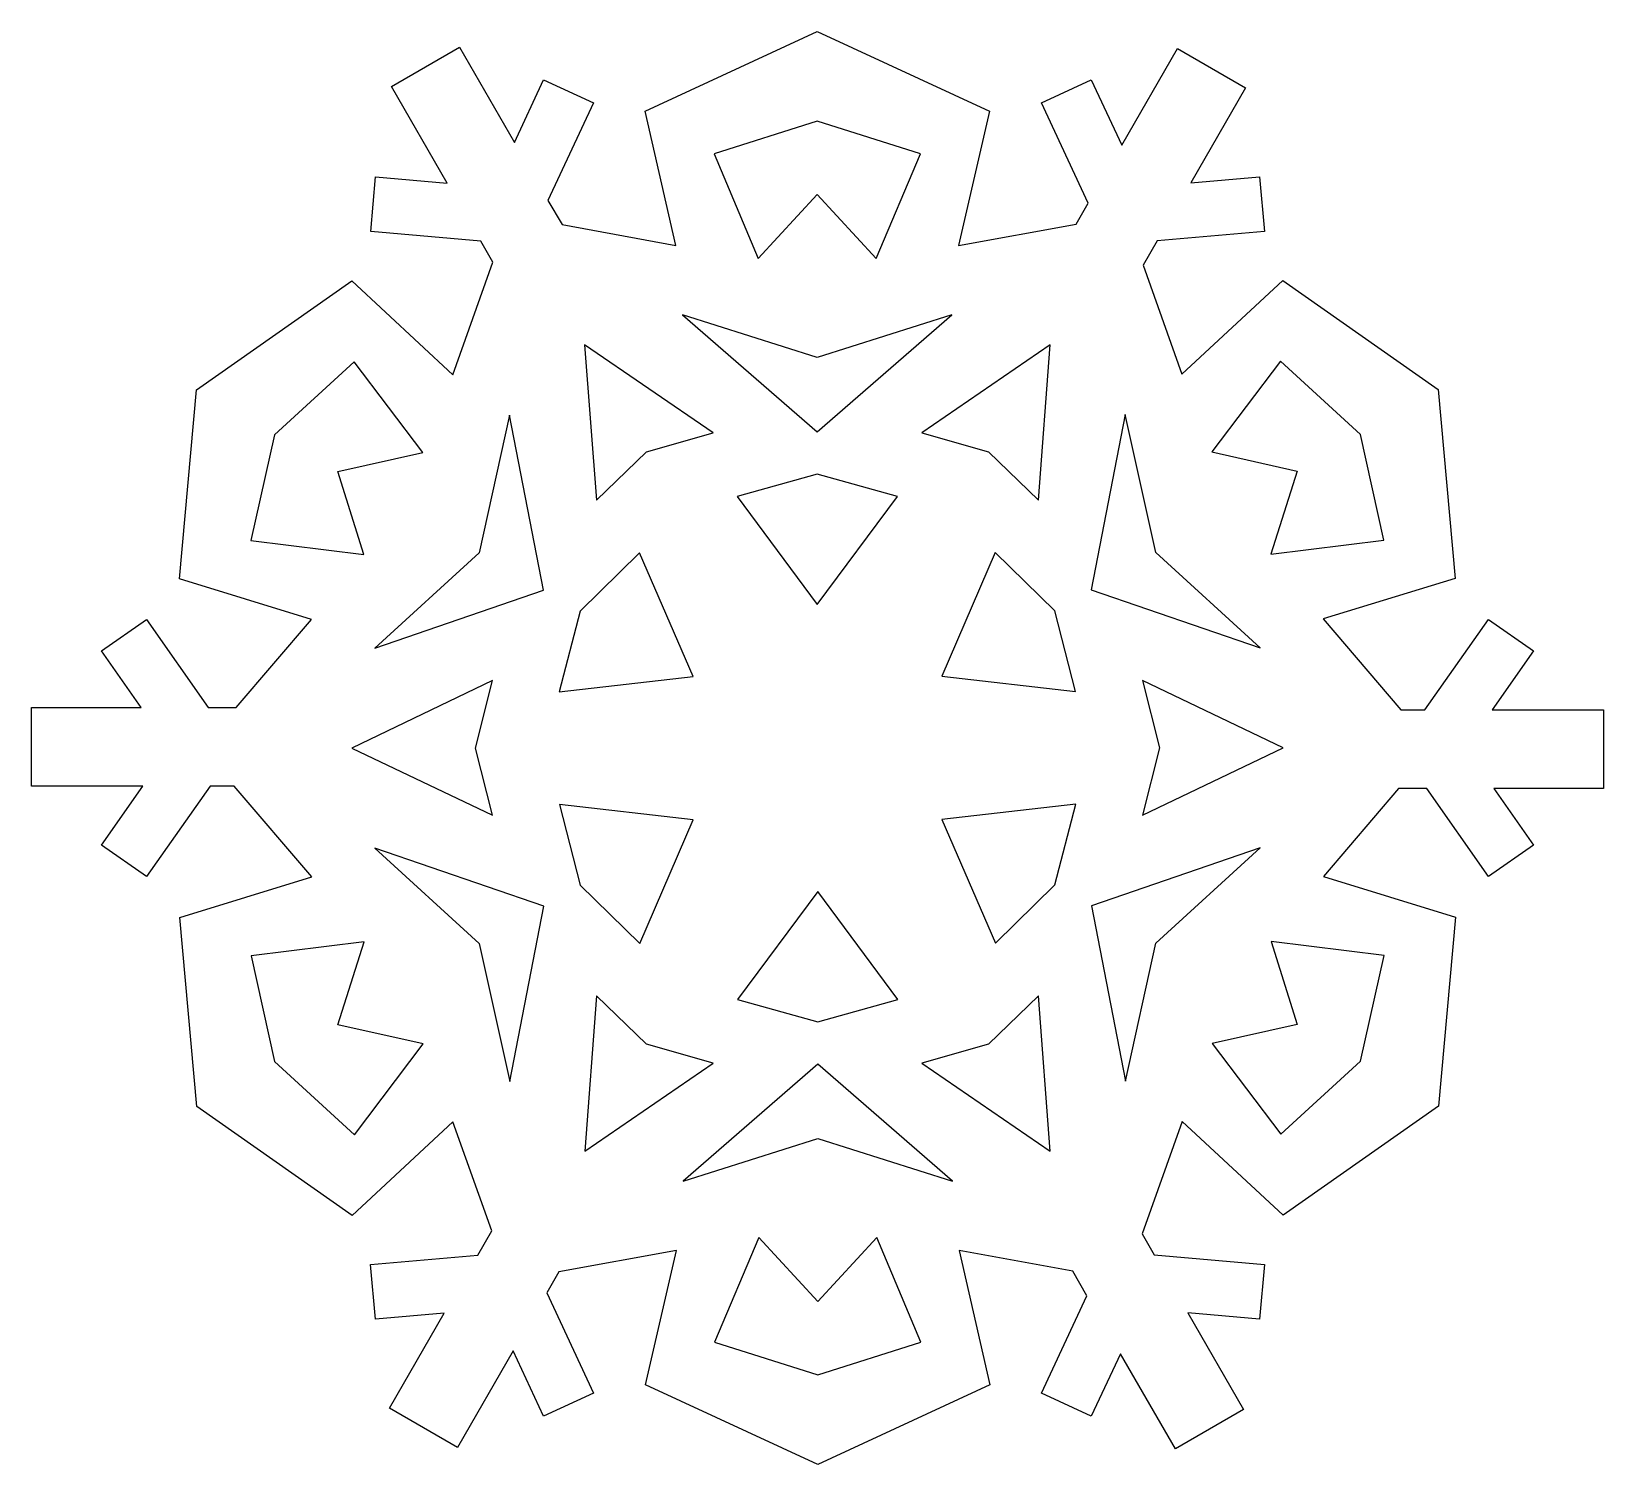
# Model space of a CAD drawing. Header units: centimetres. Extents: x -7.5 to 7.5, y -6.8 to 6.8.
import ezdxf

# ---------------------------------------------------------------- set-up
doc = ezdxf.new("R2010")
doc.units = ezdxf.units.CM
doc.header["$MEASUREMENT"] = 0
doc.layers.add('Camada 1', color=7, linetype='Continuous')

msp = doc.modelspace()

# ---------------------------------------------------------------- linework, layer by layer
at = {"layer": 'Camada 1'}
for points, knots in [([(-2.60752, -6.36578), (-2.60752, -6.36578), (-2.13362, -6.14499), (-2.13362, -6.14499), (-2.13362, -6.14499), (-2.13362, -6.14499), (-2.57876, -5.19072), (-2.57876, -5.19072), (-2.57876, -5.19072), (-2.57876, -5.19072), (-2.46348, -4.99099), (-2.46348, -4.99099), (-2.46348, -4.99099), (-2.46348, -4.99099), (-1.34384, -4.7853), (-1.34384, -4.7853), (-1.34384, -4.7853), (-1.34384, -4.7853), (-1.63724, -6.06527), (-1.63724, -6.06527), (-1.63724, -6.06527), (-1.63724, -6.06527), (0.00191, -6.82574), (0.00191, -6.82574), (0.00191, -6.82574), (0.00191, -6.82574), (1.64167, -6.06527), (1.64167, -6.06527), (1.64167, -6.06527), (1.64167, -6.06527), (1.34827, -4.7859), (1.34827, -4.7859), (1.34827, -4.7859), (1.34827, -4.7859), (2.43237, -4.98505), (2.43237, -4.98505), (2.43237, -4.98505), (2.43237, -4.98505), (2.56604, -5.21712), (2.56604, -5.21712), (2.56604, -5.21712), (2.56604, -5.21712), (2.13363, -6.14501), (2.13363, -6.14501), (2.13363, -6.14501), (2.13363, -6.14501), (2.60694, -6.3658), (2.60694, -6.3658), (2.60694, -6.3658), (2.60694, -6.3658), (2.88549, -5.76953), (2.88549, -5.76953), (2.88549, -5.76953), (2.88549, -5.76953), (3.40796, -6.67491), (3.40796, -6.67491), (3.40796, -6.67491), (3.40796, -6.67491), (4.05579, -6.3006), (4.05579, -6.3006), (4.05579, -6.3006), (4.05579, -6.3006), (3.52501, -5.38101), (3.52501, -5.38101), (3.52501, -5.38101), (3.52501, -5.38101), (4.2093, -5.44057), (4.2093, -5.44057), (4.2093, -5.44057), (4.2093, -5.44057), (4.25465, -4.92048), (4.25465, -4.92048), (4.25465, -4.92048), (4.25465, -4.92048), (3.20582, -4.82859), (3.20582, -4.82859), (3.20582, -4.82859), (3.20582, -4.82859), (3.09054, -4.62883), (3.09054, -4.62883), (3.09054, -4.62883), (3.09054, -4.62883), (3.47225, -3.55631), (3.47225, -3.55631), (3.47225, -3.55631), (3.47225, -3.55631), (4.43422, -4.45044), (4.43422, -4.45044), (4.43422, -4.45044), (4.43422, -4.45044), (5.91245, -3.41081), (5.91245, -3.41081), (5.91245, -3.41081), (5.91245, -3.41081), (6.0734, -1.61103), (6.0734, -1.61103), (6.0734, -1.61103), (6.0734, -1.61103), (4.81859, -1.22545), (4.81859, -1.22545), (4.81859, -1.22545), (4.81859, -1.22545), (5.53371, -0.38617), (5.53371, -0.38617), (5.53371, -0.38617), (5.53371, -0.38617), (5.80104, -0.3862), (5.80104, -0.3862), (5.80104, -0.3862), (5.80104, -0.3862), (6.38842, -1.2249), (6.38842, -1.2249), (6.38842, -1.2249), (6.38842, -1.2249), (6.81607, -0.92497), (6.81607, -0.92497), (6.81607, -0.92497), (6.81607, -0.92497), (6.43909, -0.3862), (6.43909, -0.3862), (6.43909, -0.3862), (6.43909, -0.3862), (7.48467, -0.3862), (7.48467, -0.3862), (7.48467, -0.3862), (7.48467, -0.3862), (7.48467, 0.36209), (7.48467, 0.36209), (7.48467, 0.36209), (7.48467, 0.36209), (6.4225, 0.3621), (6.4225, 0.3621), (6.4225, 0.3621), (6.4225, 0.3621), (6.81607, 0.9249), (6.81607, 0.9249), (6.81607, 0.9249), (6.81607, 0.9249), (6.38842, 1.22451), (6.38842, 1.22451), (6.38842, 1.22451), (6.38842, 1.22451), (5.78443, 0.3621), (5.78443, 0.3621), (5.78443, 0.3621), (5.78443, 0.3621), (5.55358, 0.3621), (5.55358, 0.3621), (5.55358, 0.3621), (5.55358, 0.3621), (4.81534, 1.22895), (4.81534, 1.22895), (4.81534, 1.22895), (4.81534, 1.22895), (6.07103, 1.6145), (6.07103, 1.6145), (6.07103, 1.6145), (6.07103, 1.6145), (5.90979, 3.41459), (5.90979, 3.41459), (5.90979, 3.41459), (5.90979, 3.41459), (4.43188, 4.45427), (4.43188, 4.45427), (4.43188, 4.45427), (4.43188, 4.45427), (3.47049, 3.56045), (3.47049, 3.56045), (3.47049, 3.56045), (3.47049, 3.56045), (3.10124, 4.5995), (3.10124, 4.5995), (3.10124, 4.5995), (3.10124, 4.5995), (3.23459, 4.83067), (3.23459, 4.83067), (3.23459, 4.83067), (3.23459, 4.83067), (4.25469, 4.92018), (4.25469, 4.92018), (4.25469, 4.92018), (4.25469, 4.92018), (4.20934, 5.44117), (4.20934, 5.44117), (4.20934, 5.44117), (4.20934, 5.44117), (3.55349, 5.38338), (3.55349, 5.38338), (3.55349, 5.38338), (3.55349, 5.38338), (4.07628, 6.28847), (4.07628, 6.28847), (4.07628, 6.28847), (4.07628, 6.28847), (3.42842, 6.66333), (3.42842, 6.66333), (3.42842, 6.66333), (3.42842, 6.66333), (2.89703, 5.74314), (2.89703, 5.74314), (2.89703, 5.74314), (2.89703, 5.74314), (2.60691, 6.36549), (2.60691, 6.36549), (2.60691, 6.36549), (2.60691, 6.36549), (2.1336, 6.1447), (2.1336, 6.1447), (2.1336, 6.1447), (2.1336, 6.1447), (2.57844, 5.19043), (2.57844, 5.19043), (2.57844, 5.19043), (2.57844, 5.19043), (2.46287, 4.99128), (2.46287, 4.99128), (2.46287, 4.99128), (2.46287, 4.99128), (1.34323, 4.7853), (1.34323, 4.7853), (1.34323, 4.7853), (1.34323, 4.7853), (1.63694, 6.06527), (1.63694, 6.06527), (1.63694, 6.06527), (1.63694, 6.06527), (-0.00251, 6.82573), (-0.00251, 6.82573), (-0.00251, 6.82573), (-0.00251, 6.82573), (-1.64166, 6.06526), (-1.64166, 6.06526), (-1.64166, 6.06526), (-1.64166, 6.06526), (-1.34858, 4.78589), (-1.34858, 4.78589), (-1.34858, 4.78589), (-1.34858, 4.78589), (-2.43234, 4.98536), (-2.43234, 4.98536), (-2.43234, 4.98536), (-2.43234, 4.98536), (-2.5663, 5.21682), (-2.5663, 5.21682), (-2.5663, 5.21682), (-2.5663, 5.21682), (-2.1336, 6.14471), (-2.1336, 6.14471), (-2.1336, 6.14471), (-2.1336, 6.14471), (-2.6075, 6.3655), (-2.6075, 6.3655), (-2.6075, 6.3655), (-2.6075, 6.3655), (-2.88547, 5.76923), (-2.88547, 5.76923), (-2.88547, 5.76923), (-2.88547, 5.76923), (-3.40794, 6.6749), (-3.40794, 6.6749), (-3.40794, 6.6749), (-3.40794, 6.6749), (-4.05609, 6.30059), (-4.05609, 6.30059), (-4.05609, 6.30059), (-4.05609, 6.30059), (-3.52531, 5.38069), (-3.52531, 5.38069), (-3.52531, 5.38069), (-3.52531, 5.38069), (-4.20931, 5.44115), (-4.20931, 5.44115), (-4.20931, 5.44115), (-4.20931, 5.44115), (-4.25466, 4.92016), (-4.25466, 4.92016), (-4.25466, 4.92016), (-4.25466, 4.92016), (-3.20585, 4.8283), (-3.20585, 4.8283), (-3.20585, 4.8283), (-3.20585, 4.8283), (-3.09086, 4.62883), (-3.09086, 4.62883), (-3.09086, 4.62883), (-3.09086, 4.62883), (-3.47229, 3.55601), (-3.47229, 3.55601), (-3.47229, 3.55601), (-3.47229, 3.55601), (-4.43458, 4.45043), (-4.43458, 4.45043), (-4.43458, 4.45043), (-4.43458, 4.45043), (-5.91223, 3.4108), (-5.91223, 3.4108), (-5.91223, 3.4108), (-5.91223, 3.4108), (-6.07344, 1.61102), (-6.07344, 1.61102), (-6.07344, 1.61102), (-6.07344, 1.61102), (-4.81894, 1.22515), (-4.81894, 1.22515), (-4.81894, 1.22515), (-4.81894, 1.22515), (-5.53406, 0.38616), (-5.53406, 0.38616), (-5.53406, 0.38616), (-5.53406, 0.38616), (-5.80136, 0.38617), (-5.80136, 0.38617), (-5.80136, 0.38617), (-5.80136, 0.38617), (-6.38844, 1.22458), (-6.38844, 1.22458), (-6.38844, 1.22458), (-6.38844, 1.22458), (-6.81667, 0.92497), (-6.81667, 0.92497), (-6.81667, 0.92497), (-6.81667, 0.92497), (-6.43911, 0.3862), (-6.43911, 0.3862), (-6.43911, 0.3862), (-6.43911, 0.3862), (-7.48469, 0.3862), (-7.48469, 0.3862), (-7.48469, 0.3862), (-7.48469, 0.3862), (-7.48469, -0.36239), (-7.48469, -0.36239), (-7.48469, -0.36239), (-7.48469, -0.36239), (-6.42255, -0.36239), (-6.42255, -0.36239), (-6.42255, -0.36239), (-6.42255, -0.36239), (-6.8167, -0.92523), (-6.8167, -0.92523), (-6.8167, -0.92523), (-6.8167, -0.92523), (-6.38847, -1.22484), (-6.38847, -1.22484), (-6.38847, -1.22484), (-6.38847, -1.22484), (-5.78448, -0.3624), (-5.78448, -0.3624), (-5.78448, -0.3624), (-5.78448, -0.3624), (-5.55421, -0.36241), (-5.55421, -0.36241), (-5.55421, -0.36241), (-5.55421, -0.36241), (-4.81568, -1.22868), (-4.81568, -1.22868), (-4.81568, -1.22868), (-4.81568, -1.22868), (-6.07166, -1.61484), (-6.07166, -1.61484), (-6.07166, -1.61484), (-6.07166, -1.61484), (-5.91045, -3.41462), (-5.91045, -3.41462), (-5.91045, -3.41462), (-5.91045, -3.41462), (-4.43222, -4.45425), (-4.43222, -4.45425), (-4.43222, -4.45425), (-4.43222, -4.45425), (-3.47083, -3.56073), (-3.47083, -3.56073), (-3.47083, -3.56073), (-3.47083, -3.56073), (-3.10155, -4.59948), (-3.10155, -4.59948), (-3.10155, -4.59948), (-3.10155, -4.59948), (-3.23493, -4.83094), (-3.23493, -4.83094), (-3.23493, -4.83094), (-3.23493, -4.83094), (-4.25469, -4.92045), (-4.25469, -4.92045), (-4.25469, -4.92045), (-4.25469, -4.92045), (-4.20934, -5.44054), (-4.20934, -5.44054), (-4.20934, -5.44054), (-4.20934, -5.44054), (-3.55381, -5.38365), (-3.55381, -5.38365), (-3.55381, -5.38365), (-3.55381, -5.38365), (-4.07657, -6.28874), (-4.07657, -6.28874), (-4.07657, -6.28874), (-4.07657, -6.28874), (-3.42874, -6.66302), (-3.42874, -6.66302), (-3.42874, -6.66302), (-3.42874, -6.66302), (-2.89767, -5.74341), (-2.89767, -5.74341), (-2.89767, -5.74341), (-2.89767, -5.74341), (-2.60752, -6.36578), (-2.60752, -6.36578)], [0, 0, 0, 0, 0.00970874, 0.00970874, 0.00970874, 0.00970874, 0.01941748, 0.01941748, 0.01941748, 0.01941748, 0.02912621, 0.02912621, 0.02912621, 0.02912621, 0.03883495, 0.03883495, 0.03883495, 0.03883495, 0.04854369, 0.04854369, 0.04854369, 0.04854369, 0.05825243, 0.05825243, 0.05825243, 0.05825243, 0.06796117, 0.06796117, 0.06796117, 0.06796117, 0.0776699, 0.0776699, 0.0776699, 0.0776699, 0.08737864, 0.08737864, 0.08737864, 0.08737864, 0.09708738, 0.09708738, 0.09708738, 0.09708738, 0.10679612, 0.10679612, 0.10679612, 0.10679612, 0.11650485, 0.11650485, 0.11650485, 0.11650485, 0.12621359, 0.12621359, 0.12621359, 0.12621359, 0.13592233, 0.13592233, 0.13592233, 0.13592233, 0.14563107, 0.14563107, 0.14563107, 0.14563107, 0.15533981, 0.15533981, 0.15533981, 0.15533981, 0.16504854, 0.16504854, 0.16504854, 0.16504854, 0.17475728, 0.17475728, 0.17475728, 0.17475728, 0.18446602, 0.18446602, 0.18446602, 0.18446602, 0.19417476, 0.19417476, 0.19417476, 0.19417476, 0.2038835, 0.2038835, 0.2038835, 0.2038835, 0.21359223, 0.21359223, 0.21359223, 0.21359223, 0.22330097, 0.22330097, 0.22330097, 0.22330097, 0.23300971, 0.23300971, 0.23300971, 0.23300971, 0.24271845, 0.24271845, 0.24271845, 0.24271845, 0.25242718, 0.25242718, 0.25242718, 0.25242718, 0.26213592, 0.26213592, 0.26213592, 0.26213592, 0.27184466, 0.27184466, 0.27184466, 0.27184466, 0.2815534, 0.2815534, 0.2815534, 0.2815534, 0.29126214, 0.29126214, 0.29126214, 0.29126214, 0.30097087, 0.30097087, 0.30097087, 0.30097087, 0.31067961, 0.31067961, 0.31067961, 0.31067961, 0.32038835, 0.32038835, 0.32038835, 0.32038835, 0.33009709, 0.33009709, 0.33009709, 0.33009709, 0.33980583, 0.33980583, 0.33980583, 0.33980583, 0.34951456, 0.34951456, 0.34951456, 0.34951456, 0.3592233, 0.3592233, 0.3592233, 0.3592233, 0.36893204, 0.36893204, 0.36893204, 0.36893204, 0.37864078, 0.37864078, 0.37864078, 0.37864078, 0.38834951, 0.38834951, 0.38834951, 0.38834951, 0.39805825, 0.39805825, 0.39805825, 0.39805825, 0.40776699, 0.40776699, 0.40776699, 0.40776699, 0.41747573, 0.41747573, 0.41747573, 0.41747573, 0.42718447, 0.42718447, 0.42718447, 0.42718447, 0.4368932, 0.4368932, 0.4368932, 0.4368932, 0.44660194, 0.44660194, 0.44660194, 0.44660194, 0.45631068, 0.45631068, 0.45631068, 0.45631068, 0.46601942, 0.46601942, 0.46601942, 0.46601942, 0.47572816, 0.47572816, 0.47572816, 0.47572816, 0.48543689, 0.48543689, 0.48543689, 0.48543689, 0.49514563, 0.49514563, 0.49514563, 0.49514563, 0.50485437, 0.50485437, 0.50485437, 0.50485437, 0.51456311, 0.51456311, 0.51456311, 0.51456311, 0.52427184, 0.52427184, 0.52427184, 0.52427184, 0.53398058, 0.53398058, 0.53398058, 0.53398058, 0.54368932, 0.54368932, 0.54368932, 0.54368932, 0.55339806, 0.55339806, 0.55339806, 0.55339806, 0.5631068, 0.5631068, 0.5631068, 0.5631068, 0.57281553, 0.57281553, 0.57281553, 0.57281553, 0.58252427, 0.58252427, 0.58252427, 0.58252427, 0.59223301, 0.59223301, 0.59223301, 0.59223301, 0.60194175, 0.60194175, 0.60194175, 0.60194175, 0.61165049, 0.61165049, 0.61165049, 0.61165049, 0.62135922, 0.62135922, 0.62135922, 0.62135922, 0.63106796, 0.63106796, 0.63106796, 0.63106796, 0.6407767, 0.6407767, 0.6407767, 0.6407767, 0.65048544, 0.65048544, 0.65048544, 0.65048544, 0.66019417, 0.66019417, 0.66019417, 0.66019417, 0.66990291, 0.66990291, 0.66990291, 0.66990291, 0.67961165, 0.67961165, 0.67961165, 0.67961165, 0.68932039, 0.68932039, 0.68932039, 0.68932039, 0.69902913, 0.69902913, 0.69902913, 0.69902913, 0.70873786, 0.70873786, 0.70873786, 0.70873786, 0.7184466, 0.7184466, 0.7184466, 0.7184466, 0.72815534, 0.72815534, 0.72815534, 0.72815534, 0.73786408, 0.73786408, 0.73786408, 0.73786408, 0.74757282, 0.74757282, 0.74757282, 0.74757282, 0.75728155, 0.75728155, 0.75728155, 0.75728155, 0.76699029, 0.76699029, 0.76699029, 0.76699029, 0.77669903, 0.77669903, 0.77669903, 0.77669903, 0.78640777, 0.78640777, 0.78640777, 0.78640777, 0.7961165, 0.7961165, 0.7961165, 0.7961165, 0.80582524, 0.80582524, 0.80582524, 0.80582524, 0.81553398, 0.81553398, 0.81553398, 0.81553398, 0.82524272, 0.82524272, 0.82524272, 0.82524272, 0.83495146, 0.83495146, 0.83495146, 0.83495146, 0.84466019, 0.84466019, 0.84466019, 0.84466019, 0.85436893, 0.85436893, 0.85436893, 0.85436893, 0.86407767, 0.86407767, 0.86407767, 0.86407767, 0.87378641, 0.87378641, 0.87378641, 0.87378641, 0.88349515, 0.88349515, 0.88349515, 0.88349515, 0.89320388, 0.89320388, 0.89320388, 0.89320388, 0.90291262, 0.90291262, 0.90291262, 0.90291262, 0.91262136, 0.91262136, 0.91262136, 0.91262136, 0.9223301, 0.9223301, 0.9223301, 0.9223301, 0.93203883, 0.93203883, 0.93203883, 0.93203883, 0.94174757, 0.94174757, 0.94174757, 0.94174757, 0.95145631, 0.95145631, 0.95145631, 0.95145631, 0.96116505, 0.96116505, 0.96116505, 0.96116505, 0.97087379, 0.97087379, 0.97087379, 0.97087379, 0.98058252, 0.98058252, 0.98058252, 0.98058252, 1, 1, 1, 1]), ([(-0.56444, 4.66173), (-0.56444, 4.66173), (-0.98526, 5.66074), (-0.98526, 5.66074), (-0.98526, 5.66074), (-0.98526, 5.66074), (-0.00252, 5.96985), (-0.00252, 5.96985), (-0.00252, 5.96985), (-0.00252, 5.96985), (0.9808, 5.66105), (0.9808, 5.66105), (0.9808, 5.66105), (0.9808, 5.66105), (0.55937, 4.66172), (0.55937, 4.66172), (0.55937, 4.66172), (0.55937, 4.66172), (-0.00251, 5.27342), (-0.00251, 5.27342), (-0.00251, 5.27342), (-0.00251, 5.27342), (-0.56444, 4.66173), (-0.56444, 4.66173)], [0, 0, 0, 0, 0.14285714, 0.14285714, 0.14285714, 0.14285714, 0.28571429, 0.28571429, 0.28571429, 0.28571429, 0.42857143, 0.42857143, 0.42857143, 0.42857143, 0.57142857, 0.57142857, 0.57142857, 0.57142857, 0.71428571, 0.71428571, 0.71428571, 0.71428571, 1, 1, 1, 1]), ([(-1.28487, 4.12622), (-1.28487, 4.12622), (-0.00251, 3.71993), (-0.00251, 3.71993), (-0.00251, 3.71993), (-0.00251, 3.71993), (1.28014, 4.12622), (1.28014, 4.12622), (1.28014, 4.12622), (1.28014, 4.12622), (-0.00251, 3.01071), (-0.00251, 3.01071), (-0.00251, 3.01071), (-0.00251, 3.01071), (-1.28487, 4.12622), (-1.28487, 4.12622)], [0, 0, 0, 0, 0.2, 0.2, 0.2, 0.2, 0.4, 0.4, 0.4, 0.4, 0.6, 0.6, 0.6, 0.6, 1, 1, 1, 1]), ([(-2.1037, 2.35991), (-2.1037, 2.35991), (-2.21721, 3.83933), (-2.21721, 3.83933), (-2.21721, 3.83933), (-2.21721, 3.83933), (-0.99264, 3.00153), (-0.99264, 3.00153), (-0.99264, 3.00153), (-0.99264, 3.00153), (-1.62865, 2.82074), (-1.62865, 2.82074), (-1.62865, 2.82074), (-1.62865, 2.82074), (-2.1037, 2.35991), (-2.1037, 2.35991)], [0, 0, 0, 0, 0.2, 0.2, 0.2, 0.2, 0.4, 0.4, 0.4, 0.4, 0.6, 0.6, 0.6, 0.6, 1, 1, 1, 1]), ([(0.99235, 3.00153), (0.99235, 3.00153), (2.21631, 3.83933), (2.21631, 3.83933), (2.21631, 3.83933), (2.21631, 3.83933), (2.10339, 2.35991), (2.10339, 2.35991), (2.10339, 2.35991), (2.10339, 2.35991), (1.62833, 2.82073), (1.62833, 2.82073), (1.62833, 2.82073), (1.62833, 2.82073), (0.99235, 3.00153), (0.99235, 3.00153)], [0, 0, 0, 0, 0.2, 0.2, 0.2, 0.2, 0.4, 0.4, 0.4, 0.4, 0.6, 0.6, 0.6, 0.6, 1, 1, 1, 1]), ([(-4.31901, 1.84217), (-4.31901, 1.84217), (-5.39539, 1.97703), (-5.39539, 1.97703), (-5.39539, 1.97703), (-5.39539, 1.97703), (-5.17134, 2.98316), (-5.17134, 2.98316), (-5.17134, 2.98316), (-5.17134, 2.98316), (-4.41236, 3.6796), (-4.41236, 3.6796), (-4.41236, 3.6796), (-4.41236, 3.6796), (-3.75712, 2.81571), (-3.75712, 2.81571), (-3.75712, 2.81571), (-3.75712, 2.81571), (-4.56825, 2.63463), (-4.56825, 2.63463), (-4.56825, 2.63463), (-4.56825, 2.63463), (-4.31901, 1.84217), (-4.31901, 1.84217)], [0, 0, 0, 0, 0.14285714, 0.14285714, 0.14285714, 0.14285714, 0.28571429, 0.28571429, 0.28571429, 0.28571429, 0.42857143, 0.42857143, 0.42857143, 0.42857143, 0.57142857, 0.57142857, 0.57142857, 0.57142857, 0.71428571, 0.71428571, 0.71428571, 0.71428571, 1, 1, 1, 1]), ([(3.75441, 2.81986), (3.75441, 2.81986), (4.40939, 3.68346), (4.40939, 3.68346), (4.40939, 3.68346), (4.40939, 3.68346), (5.16925, 2.98673), (5.16925, 2.98673), (5.16925, 2.98673), (5.16925, 2.98673), (5.39301, 1.98121), (5.39301, 1.98121), (5.39301, 1.98121), (5.39301, 1.98121), (4.31692, 1.84577), (4.31692, 1.84577), (4.31692, 1.84577), (4.31692, 1.84577), (4.56587, 2.63822), (4.56587, 2.63822), (4.56587, 2.63822), (4.56587, 2.63822), (3.75441, 2.81986), (3.75441, 2.81986)], [0, 0, 0, 0, 0.14285714, 0.14285714, 0.14285714, 0.14285714, 0.28571429, 0.28571429, 0.28571429, 0.28571429, 0.42857143, 0.42857143, 0.42857143, 0.42857143, 0.57142857, 0.57142857, 0.57142857, 0.57142857, 0.71428571, 0.71428571, 0.71428571, 0.71428571, 1, 1, 1, 1]), ([(-4.21616, 0.95013), (-4.21616, 0.95013), (-3.22276, 1.85789), (-3.22276, 1.85789), (-3.22276, 1.85789), (-3.22276, 1.85789), (-2.93323, 3.17194), (-2.93323, 3.17194), (-2.93323, 3.17194), (-2.93323, 3.17194), (-2.60872, 1.50316), (-2.60872, 1.50316), (-2.60872, 1.50316), (-2.60872, 1.50316), (-4.21616, 0.95013), (-4.21616, 0.95013)], [0, 0, 0, 0, 0.2, 0.2, 0.2, 0.2, 0.4, 0.4, 0.4, 0.4, 0.6, 0.6, 0.6, 0.6, 1, 1, 1, 1]), ([(2.93084, 3.17607), (2.93084, 3.17607), (3.22008, 1.86173), (3.22008, 1.86173), (3.22008, 1.86173), (3.22008, 1.86173), (4.21348, 0.95429), (4.21348, 0.95429), (4.21348, 0.95429), (4.21348, 0.95429), (2.60574, 1.507), (2.60574, 1.507), (2.60574, 1.507), (2.60574, 1.507), (2.93084, 3.17607), (2.93084, 3.17607)], [0, 0, 0, 0, 0.2, 0.2, 0.2, 0.2, 0.4, 0.4, 0.4, 0.4, 0.6, 0.6, 0.6, 0.6, 1, 1, 1, 1]), ([(-0.76594, 2.39666), (-0.76594, 2.39666), (-0.00251, 2.60944), (-0.00251, 2.60944), (-0.00251, 2.60944), (-0.00251, 2.60944), (0.76182, 2.39666), (0.76182, 2.39666), (0.76182, 2.39666), (0.76182, 2.39666), (-0.00251, 1.36711), (-0.00251, 1.36711), (-0.00251, 1.36711), (-0.00251, 1.36711), (-0.76594, 2.39666), (-0.76594, 2.39666)], [0, 0, 0, 0, 0.2, 0.2, 0.2, 0.2, 0.4, 0.4, 0.4, 0.4, 0.6, 0.6, 0.6, 0.6, 1, 1, 1, 1]), ([(-2.45875, 0.53492), (-2.45875, 0.53492), (-2.26079, 1.30277), (-2.26079, 1.30277), (-2.26079, 1.30277), (-2.26079, 1.30277), (-1.69506, 1.85784), (-1.69506, 1.85784), (-1.69506, 1.85784), (-1.69506, 1.85784), (-1.18531, 0.68129), (-1.18531, 0.68129), (-1.18531, 0.68129), (-1.18531, 0.68129), (-2.45875, 0.53492), (-2.45875, 0.53492)], [0, 0, 0, 0, 0.2, 0.2, 0.2, 0.2, 0.4, 0.4, 0.4, 0.4, 0.6, 0.6, 0.6, 0.6, 1, 1, 1, 1]), ([(1.69265, 1.86173), (1.69265, 1.86173), (2.2587, 1.30666), (2.2587, 1.30666), (2.2587, 1.30666), (2.2587, 1.30666), (2.4564, 0.53852), (2.4564, 0.53852), (2.4564, 0.53852), (2.4564, 0.53852), (1.18264, 0.68552), (1.18264, 0.68552), (1.18264, 0.68552), (1.18264, 0.68552), (1.69265, 1.86173), (1.69265, 1.86173)], [0, 0, 0, 0, 0.2, 0.2, 0.2, 0.2, 0.4, 0.4, 0.4, 0.4, 0.6, 0.6, 0.6, 0.6, 1, 1, 1, 1]), ([(-3.09592, -0.64134), (-3.09592, -0.64134), (-4.43368, -0.00002), (-4.43368, -0.00002), (-4.43368, -0.00002), (-4.43368, -0.00002), (-3.09592, 0.64159), (-3.09592, 0.64159), (-3.09592, 0.64159), (-3.09592, 0.64159), (-3.25742, -0.00002), (-3.25742, -0.00002), (-3.25742, -0.00002), (-3.25742, -0.00002), (-3.09592, -0.64134), (-3.09592, -0.64134)], [0, 0, 0, 0, 0.2, 0.2, 0.2, 0.2, 0.4, 0.4, 0.4, 0.4, 0.6, 0.6, 0.6, 0.6, 1, 1, 1, 1]), ([(3.09533, 0.64163), (3.09533, 0.64163), (4.43309, 0.00002), (4.43309, 0.00002), (4.43309, 0.00002), (4.43309, 0.00002), (3.09533, -0.6413), (3.09533, -0.6413), (3.09533, -0.6413), (3.09533, -0.6413), (3.25744, 0.00002), (3.25744, 0.00002), (3.25744, 0.00002), (3.25744, 0.00002), (3.09533, 0.64163), (3.09533, 0.64163)], [0, 0, 0, 0, 0.2, 0.2, 0.2, 0.2, 0.4, 0.4, 0.4, 0.4, 0.6, 0.6, 0.6, 0.6, 1, 1, 1, 1]), ([(-1.69265, -1.86173), (-1.69265, -1.86173), (-2.2587, -1.30666), (-2.2587, -1.30666), (-2.2587, -1.30666), (-2.2587, -1.30666), (-2.45637, -0.53881), (-2.45637, -0.53881), (-2.45637, -0.53881), (-2.45637, -0.53881), (-1.18293, -0.68581), (-1.18293, -0.68581), (-1.18293, -0.68581), (-1.18293, -0.68581), (-1.69265, -1.86173), (-1.69265, -1.86173)], [0, 0, 0, 0, 0.2, 0.2, 0.2, 0.2, 0.4, 0.4, 0.4, 0.4, 0.6, 0.6, 0.6, 0.6, 1, 1, 1, 1]), ([(2.45843, -0.53521), (2.45843, -0.53521), (2.26076, -1.3025), (2.26076, -1.3025), (2.26076, -1.3025), (2.26076, -1.3025), (1.69471, -1.85815), (1.69471, -1.85815), (1.69471, -1.85815), (1.69471, -1.85815), (1.18525, -0.6816), (1.18525, -0.6816), (1.18525, -0.6816), (1.18525, -0.6816), (2.45843, -0.53521), (2.45843, -0.53521)], [0, 0, 0, 0, 0.2, 0.2, 0.2, 0.2, 0.4, 0.4, 0.4, 0.4, 0.6, 0.6, 0.6, 0.6, 1, 1, 1, 1]), ([(-2.93084, -3.17607), (-2.93084, -3.17607), (-3.22037, -1.8617), (-3.22037, -1.8617), (-3.22037, -1.8617), (-3.22037, -1.8617), (-4.21375, -0.95394), (-4.21375, -0.95394), (-4.21375, -0.95394), (-4.21375, -0.95394), (-2.6063, -1.50724), (-2.6063, -1.50724), (-2.6063, -1.50724), (-2.6063, -1.50724), (-2.93084, -3.17607), (-2.93084, -3.17607)], [0, 0, 0, 0, 0.2, 0.2, 0.2, 0.2, 0.4, 0.4, 0.4, 0.4, 0.6, 0.6, 0.6, 0.6, 1, 1, 1, 1]), ([(4.21555, -0.9504), (4.21555, -0.9504), (3.22244, -1.85816), (3.22244, -1.85816), (3.22244, -1.85816), (3.22244, -1.85816), (2.9332, -3.17221), (2.9332, -3.17221), (2.9332, -3.17221), (2.9332, -3.17221), (2.60779, -1.50343), (2.60779, -1.50343), (2.60779, -1.50343), (2.60779, -1.50343), (4.21555, -0.9504), (4.21555, -0.9504)], [0, 0, 0, 0, 0.2, 0.2, 0.2, 0.2, 0.4, 0.4, 0.4, 0.4, 0.6, 0.6, 0.6, 0.6, 1, 1, 1, 1]), ([(0.76592, -2.39666), (0.76592, -2.39666), (0.00191, -2.60976), (0.00191, -2.60976), (0.00191, -2.60976), (0.00191, -2.60976), (-0.76181, -2.39666), (-0.76181, -2.39666), (-0.76181, -2.39666), (-0.76181, -2.39666), (0.00191, -1.36711), (0.00191, -1.36711), (0.00191, -1.36711), (0.00191, -1.36711), (0.76592, -2.39666), (0.76592, -2.39666)], [0, 0, 0, 0, 0.2, 0.2, 0.2, 0.2, 0.4, 0.4, 0.4, 0.4, 0.6, 0.6, 0.6, 0.6, 1, 1, 1, 1]), ([(-3.75502, -2.81955), (-3.75502, -2.81955), (-4.40997, -3.68344), (-4.40997, -3.68344), (-4.40997, -3.68344), (-4.40997, -3.68344), (-5.16924, -2.98669), (-5.16924, -2.98669), (-5.16924, -2.98669), (-5.16924, -2.98669), (-5.393, -1.98085), (-5.393, -1.98085), (-5.393, -1.98085), (-5.393, -1.98085), (-4.3172, -1.84599), (-4.3172, -1.84599), (-4.3172, -1.84599), (-4.3172, -1.84599), (-4.56583, -2.63844), (-4.56583, -2.63844), (-4.56583, -2.63844), (-4.56583, -2.63844), (-3.75502, -2.81955), (-3.75502, -2.81955)], [0, 0, 0, 0, 0.14285714, 0.14285714, 0.14285714, 0.14285714, 0.28571429, 0.28571429, 0.28571429, 0.28571429, 0.42857143, 0.42857143, 0.42857143, 0.42857143, 0.57142857, 0.57142857, 0.57142857, 0.57142857, 0.71428571, 0.71428571, 0.71428571, 0.71428571, 1, 1, 1, 1]), ([(4.31927, -1.84188), (4.31927, -1.84188), (5.39504, -1.97729), (5.39504, -1.97729), (5.39504, -1.97729), (5.39504, -1.97729), (5.17131, -2.98284), (5.17131, -2.98284), (5.17131, -2.98284), (5.17131, -2.98284), (4.41172, -3.67988), (4.41172, -3.67988), (4.41172, -3.67988), (4.41172, -3.67988), (3.75708, -2.81568), (3.75708, -2.81568), (3.75708, -2.81568), (3.75708, -2.81568), (4.56819, -2.63492), (4.56819, -2.63492), (4.56819, -2.63492), (4.56819, -2.63492), (4.31927, -1.84188), (4.31927, -1.84188)], [0, 0, 0, 0, 0.14285714, 0.14285714, 0.14285714, 0.14285714, 0.28571429, 0.28571429, 0.28571429, 0.28571429, 0.42857143, 0.42857143, 0.42857143, 0.42857143, 0.57142857, 0.57142857, 0.57142857, 0.57142857, 0.71428571, 0.71428571, 0.71428571, 0.71428571, 1, 1, 1, 1]), ([(-0.99237, -3.00153), (-0.99237, -3.00153), (-2.21691, -3.83933), (-2.21691, -3.83933), (-2.21691, -3.83933), (-2.21691, -3.83933), (-2.10369, -2.3602), (-2.10369, -2.3602), (-2.10369, -2.3602), (-2.10369, -2.3602), (-1.62863, -2.82105), (-1.62863, -2.82105), (-1.62863, -2.82105), (-1.62863, -2.82105), (-0.99237, -3.00153), (-0.99237, -3.00153)], [0, 0, 0, 0, 0.2, 0.2, 0.2, 0.2, 0.4, 0.4, 0.4, 0.4, 0.6, 0.6, 0.6, 0.6, 1, 1, 1, 1]), ([(2.10338, -2.3602), (2.10338, -2.3602), (2.2163, -3.83904), (2.2163, -3.83904), (2.2163, -3.83904), (2.2163, -3.83904), (0.99234, -3.00155), (0.99234, -3.00155), (0.99234, -3.00155), (0.99234, -3.00155), (1.62864, -2.82108), (1.62864, -2.82108), (1.62864, -2.82108), (1.62864, -2.82108), (2.10338, -2.3602), (2.10338, -2.3602)], [0, 0, 0, 0, 0.2, 0.2, 0.2, 0.2, 0.4, 0.4, 0.4, 0.4, 0.6, 0.6, 0.6, 0.6, 1, 1, 1, 1]), ([(1.28455, -4.12622), (1.28455, -4.12622), (0.0019, -3.71993), (0.0019, -3.71993), (0.0019, -3.71993), (0.0019, -3.71993), (-1.28046, -4.12622), (-1.28046, -4.12622), (-1.28046, -4.12622), (-1.28046, -4.12622), (0.0019, -3.01042), (0.0019, -3.01042), (0.0019, -3.01042), (0.0019, -3.01042), (1.28455, -4.12622), (1.28455, -4.12622)], [0, 0, 0, 0, 0.2, 0.2, 0.2, 0.2, 0.4, 0.4, 0.4, 0.4, 0.6, 0.6, 0.6, 0.6, 1, 1, 1, 1]), ([(0.56441, -4.66173), (0.56441, -4.66173), (0.98523, -5.66045), (0.98523, -5.66045), (0.98523, -5.66045), (0.98523, -5.66045), (0.00191, -5.97014), (0.00191, -5.97014), (0.00191, -5.97014), (0.00191, -5.97014), (-0.98083, -5.66045), (-0.98083, -5.66045), (-0.98083, -5.66045), (-0.98083, -5.66045), (-0.56001, -4.66173), (-0.56001, -4.66173), (-0.56001, -4.66173), (-0.56001, -4.66173), (0.00189, -5.27339), (0.00189, -5.27339), (0.00189, -5.27339), (0.00189, -5.27339), (0.56441, -4.66173), (0.56441, -4.66173)], [0, 0, 0, 0, 0.14285714, 0.14285714, 0.14285714, 0.14285714, 0.28571429, 0.28571429, 0.28571429, 0.28571429, 0.42857143, 0.42857143, 0.42857143, 0.42857143, 0.57142857, 0.57142857, 0.57142857, 0.57142857, 0.71428571, 0.71428571, 0.71428571, 0.71428571, 1, 1, 1, 1])]:
    msp.add_open_spline(points, degree=3, knots=knots, dxfattribs=at)

doc.saveas('drawing.dxf')
